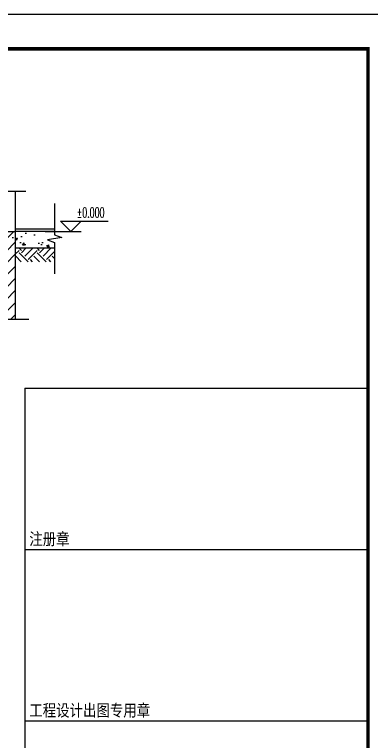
# Model space of a CAD drawing. Extents: x -446699 to 757189, y -606167 to -103070.
# Drawn here: x -170312 to -167712, y -409224 to -403924 of the extents above; entities that cross this region are included whole.
import ezdxf

# ---------------------------------------------------------------- set-up
doc = ezdxf.new("R2010")
doc.units = 0
doc.header["$LTSCALE"] = 1000
doc.header["$MEASUREMENT"] = 0
for name, color, linetype in [('14', 14, 'Continuous'), ('8', 8, 'Continuous'), ('9', 9, 'Continuous'), ('DIM_ELEV', 3, 'Continuous'), ('DIM_SYMB', 3, 'Continuous'), ('PUB_TEXT', 7, 'Continuous'), ('PUB_TITLE', 4, 'Continuous'), ('WINDOW', 2, 'Continuous')]:
    doc.layers.add(name, color=color, linetype=linetype)
doc.styles.add('_TCH_DIM', font='SIMPLEX', dxfattribs={"bigfont": 'GBCBIG'})
doc.styles.add('宋体', font='')
doc.styles.get('宋体').set_extended_font_data('宋体')

# ---------------------------------------------------------------- blocks, each defined once
blk = doc.blocks.new('YHYHHRR')
at = {"layer": '14', "color": 14}
for p, q in [((256875, 490950), (256881, 460850)), ((256875, 490950), (266875, 490950)), ((256881, 486250), (266881, 486250)), ((256881, 481250), (266881, 481250))]:
    blk.add_line(p, q, dxfattribs=at)
at = {"layer": '14', "color": 14, "style": '宋体', "width": 0.82}
for s, p in [('注册章', (257008, 486378)), ('工程设计出图专用章', (257008, 481378))]:
    blk.add_text(s, height=350, dxfattribs=at).set_placement(p)

msp = doc.modelspace()

# ---------------------------------------------------------------- hatches: boundary and pattern name
at = {"layer": '8'}
h = msp.add_hatch(dxfattribs=at)
h.set_pattern_fill('普通砖', color=256, scale=25)
h.set_pattern_definition([(45, (-224306.305, -430061.067), (-44.19419, 44.19419), [])])
h.paths.add_polyline_path([(-170306.6, -405505.7), (-170506.8, -405505.7), (-170506.8, -406145.6), (-170438.3, -406145.6), (-170419.2, -406093.1), (-170400.7, -406198.1), (-170382.1, -406145.6), (-170306.6, -406145.6)])
h = msp.add_hatch(dxfattribs=at)
h.set_pattern_fill('混凝土', color=256, scale=25)
h.set_pattern_definition([(50, (-224306.3, -430105.94), (179.31505, -15.68803), [18.75, -206.25]), (355, (-224306.3, -430105.94), (-34.68783, 188.04803), [15, -165]), (100.4514, (-224291.36, -430107.25), (144.62735, 172.3599), [15.93505, -175.28553]), (46.1842, (-224306.3, -430055.94), (266.8103, -41.37975), [28.125, -309.375]), (96.6356, (-224284.07, -430059.4), (233.6657, 243.5295), [23.9026, -262.9282]), (351.1842, (-224306.3, -430055.94), (233.6655, 243.5297), [22.5, -247.5]), (21, (-224281.3, -430068.44), (149.22676, -100.65472), [18.75, -206.25]), (326, (-224281.3, -430068.44), (60.82883, 181.2875), [15, -165]), (71.4514, (-224268.87, -430076.83), (210.05566, 80.6326), [15.93505, -175.28553]), (37.5, (-224306.305, -430105.945), (3.039964, 83.223463), [0, -163, 0, -167.5, 0, -165.625]), (7.5, (-224306.305, -430105.945), (65.76738, 98.60293), [0, -95.5, 0, -159.25, 0, -63.125]), (327.5, (-224362.055, -430105.945), (133.45561, -5.63872), [0, -62.5, 0, -195, 0, -258.75]), (317.5, (-224387.05, -430105.94), (145.79654, 25.02625), [0, -81.25, 0, -129.5, 0, -183.75])])
h.paths.add_polyline_path([(-170020.8, -405625.8), (-170020.8, -405586.2), (-170073.3, -405567.6), (-169968.3, -405549.1), (-170020.8, -405530), (-170020.8, -405505.7), (-170326.6, -405505.7), (-170326.6, -405625.8)])
h = msp.add_hatch(dxfattribs=at)
h.set_pattern_fill('土壤', color=256, scale=25, angle=45)
h.set_pattern_definition([(45, (-224306.305, -430105.94), (1e-14, 132.58252), [93.75, -93.75]), (45, (-224331.16, -430081.09), (1e-14, 132.58252), [93.75, -93.75]), (45, (-224356.02, -430056.23), (1e-14, 132.58252), [93.75, -93.75]), (135, (-224356.02, -430039.65), (-132.58252, 3e-14), [93.75, -93.75]), (135, (-224331.16, -430014.79), (-132.58252, 3e-14), [93.75, -93.75]), (135, (-224306.305, -429989.935), (-132.58252, 3e-14), [93.75, -93.75])])
h.paths.add_polyline_path([(-170020.8, -405625.8), (-170306.6, -405625.8), (-170306.6, -405725.8), (-170020.8, -405725.8)])

# ---------------------------------------------------------------- linework, layer by layer
msp.add_lwpolyline([(-170306.6, -405485.6), (-170020.8, -405485.6)], dxfattribs=at)
at = {"layer": '9'}
for p, q in [((-170020.8, -405505.7), (-170306.6, -405505.7)), ((-170306.6, -405505.7), (-170306.6, -406145.6))]:
    msp.add_line(p, q, dxfattribs=at)
for points in [[(-170506.8, -406145.6), (-170506.8, -405505.7), (-170306.6, -405505.7), (-170306.6, -406145.6)], [(-170306.6, -405625.8), (-170020.8, -405625.8)]]:
    msp.add_lwpolyline(points, dxfattribs=at)
at = {"layer": 'DIM_ELEV'}
for p, q in [((-169902.9, -405505.7), (-169977.9, -405430.7)), ((-169977.9, -405430.7), (-169631, -405430.7)), ((-169902.9, -405505.7), (-169827.9, -405430.7)), ((-170088.7, -405505.7), (-169827.9, -405505.7))]:
    msp.add_line(p, q, dxfattribs=at)
at = {"layer": 'DIM_SYMB'}
for points in [[(-170573.9, -405211.1), (-170440.4, -405211.1), (-170421.3, -405158.6), (-170402.8, -405244.4), (-170384.2, -405211.1), (-170230.8, -405211.1)], [(-170020.8, -405300.7), (-170020.8, -405530), (-169968.3, -405549.1), (-170073.3, -405567.6), (-170020.8, -405586.2), (-170020.8, -405815.5)], [(-170591.2, -406145.6), (-170438.3, -406145.6), (-170419.2, -406093.1), (-170400.7, -406198.1), (-170382.1, -406145.6), (-170209.2, -406145.6)]]:
    msp.add_lwpolyline(points, dxfattribs=at)
at = {"layer": 'PUB_TITLE'}
msp.add_lwpolyline([(-189761.8, -414423.6), (-167486.8, -414423.6), (-167486.8, -403923.6), (-189761.8, -403923.6)], close=True, dxfattribs=at)
at = {"layer": 'PUB_TITLE', "const_width": 25}
msp.add_lwpolyline([(-189136.8, -414173.6), (-167736.8, -414173.6), (-167736.8, -404173.6), (-189136.8, -404173.6)], close=True, dxfattribs=at)
at = {"layer": 'WINDOW'}
msp.add_line((-170306.6, -405211.1), (-170306.6, -405505.7), dxfattribs=at)

# ---------------------------------------------------------------- block references
at = {"xscale": 0.249999975, "yscale": 0.249999975, "zscale": 0.249999975}
msp.add_blockref('YHYHHRR', (-234457, -529386), dxfattribs=at)

# ---------------------------------------------------------------- texts
at = {"layer": 'PUB_TEXT', "color": 7, "style": '_TCH_DIM', "width": 0.564706}
msp.add_text('%%P0.000', height=74.38, dxfattribs=at).set_placement((-169858.5, -405404.4))

doc.saveas('drawing.dxf')
